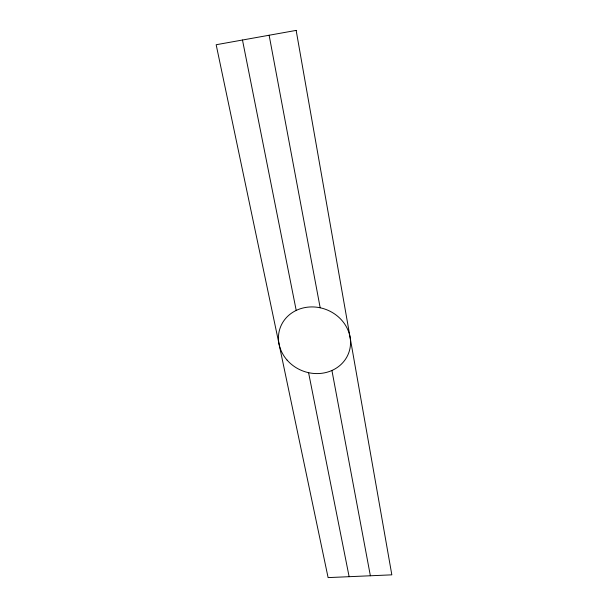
<?xml version="1.0" encoding="UTF-8"?>
<svg xmlns="http://www.w3.org/2000/svg" width="608" height="608" viewBox="0 0 608 608"><rect width="100%" height="100%" fill="white"/><g stroke="black" fill="none" stroke-linecap="round" stroke-linejoin="round"><path stroke-width="0.91" d="M242.478 40.022L296.21 310.414M308.583 372.681L349.129 576.688M269.131 35.241L320.18 307.785M331.922 370.485L370.371 575.768M296.157 30.4L216.167 44.734L328.107 577.6L391.833 574.841L296.157 30.4M287.098 360.111A36.488 32.855 20.8 0 0 348.483 353.514A36.488 32.855 20.8 0 0 307.891 307.139A36.488 32.855 20.8 0 0 287.098 360.111"/></g></svg>
